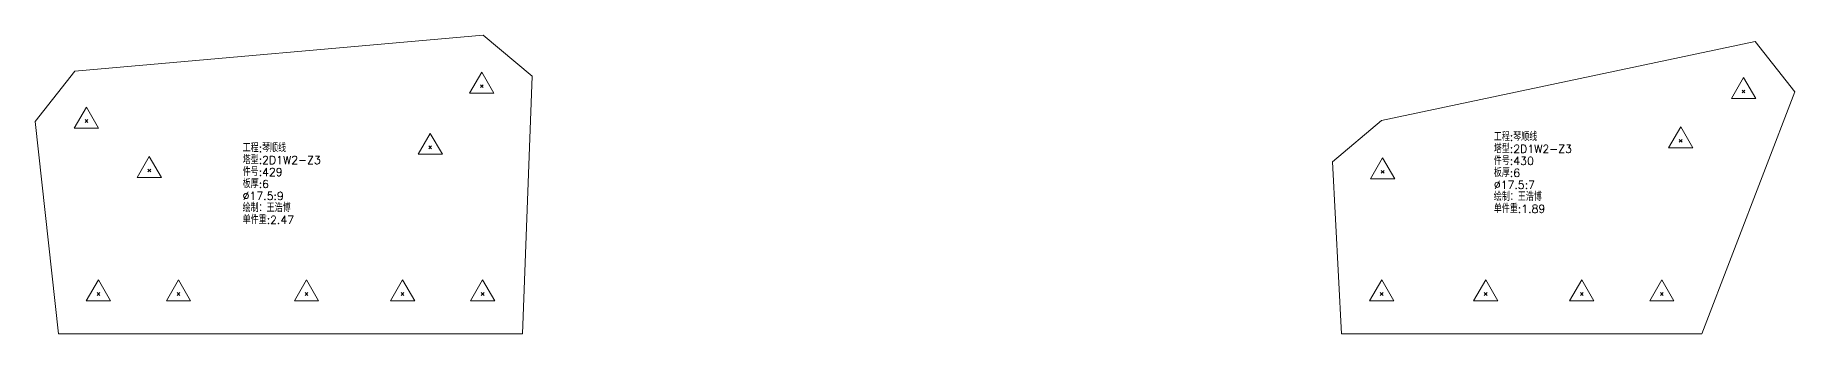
# Model space of a CAD drawing. Extents: x -580 to 8755, y 0 to 14723.
# Drawn here: x 0 to 1099, y 7821 to 8008 of the extents above; entities that cross this region are included whole.
import ezdxf
from ezdxf.enums import TextEntityAlignment as Align

# ---------------------------------------------------------------- set-up
doc = ezdxf.new("R2010")
doc.units = 0
doc.header["$MEASUREMENT"] = 0
doc.layers.add('1', color=7, linetype='CONTINUOUS', lineweight=25)
doc.styles.get("Standard").update_dxf_attribs({"font": 'simplex.shx', "width": 0.7, "height": 3, "bigfont": 'gbhzfs.shx'})

msp = doc.modelspace()

# ---------------------------------------------------------------- linework, layer by layer
at = {"layer": '1', "color": 7, "linetype": 'Continuous', "lineweight": 18}
for p, q in [((279.75651, 8008.4007), (24.74581, 7985.76282)), ((310.36229, 7982.64636), (279.75651, 8008.4007)), ((1074.47878, 8004.32217), (840.96807, 7954.84059)), ((1099.22459, 7972.89535), (1074.47878, 8004.32217)), ((24.74581, 7985.76282), (0, 7954.336)), ((304.50698, 7821.32033), (310.36229, 7982.64636)), ((1041.14749, 7821.32033), (1099.22459, 7972.89535)), ((0, 7954.336), (14.50698, 7821.32033)), ((840.96807, 7954.84059), (810.36229, 7929.08625)), ((810.36229, 7929.08625), (816.14749, 7821.32033)), ((14.50698, 7821.32033), (304.50698, 7821.32033)), ((816.14749, 7821.32033), (1041.14749, 7821.32033))]:
    msp.add_line(p, q, dxfattribs=at)
at = {"layer": '1', "color": 7, "linetype": 'Continuous', "lineweight": 13}
for p, q in [((278.96295, 7985.14492), (271.38545, 7972.01992)), ((286.54045, 7972.01992), (278.96295, 7985.14492)), ((1067.20993, 7981.89263), (1059.63243, 7968.76763)), ((1074.78743, 7968.76763), (1067.20993, 7981.89263)), ((271.38545, 7972.01992), (286.54045, 7972.01992)), ((278.08795, 7975.51992), (279.83795, 7977.26992)), ((279.83795, 7975.51992), (278.08795, 7977.26992)), ((1066.33493, 7972.26763), (1068.08493, 7974.01763)), ((1068.08493, 7972.26763), (1066.33493, 7974.01763)), ((32.01467, 7963.33327), (24.43717, 7950.20827)), ((39.59217, 7950.20827), (32.01467, 7963.33327)), ((1059.63243, 7968.76763), (1074.78743, 7968.76763)), ((24.43717, 7950.20827), (39.59217, 7950.20827)), ((31.13967, 7953.70827), (32.88967, 7955.45827)), ((32.88967, 7953.70827), (31.13967, 7955.45827)), ((1027.92641, 7950.96036), (1020.34891, 7937.83536)), ((1035.50391, 7937.83536), (1027.92641, 7950.96036)), ((246.77001, 7946.88769), (239.19251, 7933.76269)), ((245.89501, 7937.26269), (247.64501, 7939.01269)), ((247.64501, 7937.26269), (245.89501, 7939.01269)), ((254.34751, 7933.76269), (246.77001, 7946.88769)), ((1020.34891, 7937.83536), (1035.50391, 7937.83536)), ((1027.05141, 7941.33536), (1028.80141, 7943.08536)), ((1028.80141, 7941.33536), (1027.05141, 7943.08536)), ((71.29818, 7932.40101), (63.72068, 7919.27601)), ((78.87568, 7919.27601), (71.29818, 7932.40101)), ((239.19251, 7933.76269), (254.34751, 7933.76269)), ((841.76164, 7931.5848), (834.18414, 7918.4598)), ((849.33914, 7918.4598), (841.76164, 7931.5848)), ((63.72068, 7919.27601), (78.87568, 7919.27601)), ((70.42318, 7922.77601), (72.17318, 7924.52601)), ((72.17318, 7922.77601), (70.42318, 7924.52601)), ((834.18414, 7918.4598), (849.33914, 7918.4598)), ((840.88664, 7921.9598), (842.63664, 7923.7098)), ((842.63664, 7921.9598), (840.88664, 7923.7098)), ((39.50698, 7855.07033), (31.92948, 7841.94533)), ((47.08448, 7841.94533), (39.50698, 7855.07033)), ((89.50698, 7855.07033), (81.92948, 7841.94533)), ((97.08448, 7841.94533), (89.50698, 7855.07033)), ((169.50698, 7855.07033), (161.92948, 7841.94533)), ((177.08448, 7841.94533), (169.50698, 7855.07033)), ((229.50698, 7855.07033), (221.92948, 7841.94533)), ((237.08448, 7841.94533), (229.50698, 7855.07033)), ((279.50698, 7855.07033), (271.92948, 7841.94533)), ((287.08448, 7841.94533), (279.50698, 7855.07033)), ((841.14749, 7855.07033), (833.56999, 7841.94533)), ((848.72499, 7841.94533), (841.14749, 7855.07033)), ((906.14749, 7855.07033), (898.56999, 7841.94533)), ((913.72499, 7841.94533), (906.14749, 7855.07033)), ((966.14749, 7855.07033), (958.56999, 7841.94533)), ((973.72499, 7841.94533), (966.14749, 7855.07033)), ((1016.14749, 7855.07033), (1008.56999, 7841.94533)), ((1023.72499, 7841.94533), (1016.14749, 7855.07033)), ((31.92948, 7841.94533), (47.08448, 7841.94533)), ((38.63198, 7845.44533), (40.38198, 7847.19533)), ((40.38198, 7845.44533), (38.63198, 7847.19533)), ((81.92948, 7841.94533), (97.08448, 7841.94533)), ((88.63198, 7845.44533), (90.38198, 7847.19533)), ((90.38198, 7845.44533), (88.63198, 7847.19533)), ((161.92948, 7841.94533), (177.08448, 7841.94533)), ((168.63198, 7845.44533), (170.38198, 7847.19533)), ((170.38198, 7845.44533), (168.63198, 7847.19533)), ((221.92948, 7841.94533), (237.08448, 7841.94533)), ((228.63198, 7845.44533), (230.38198, 7847.19533)), ((230.38198, 7845.44533), (228.63198, 7847.19533)), ((271.92948, 7841.94533), (287.08448, 7841.94533)), ((278.63198, 7845.44533), (280.38198, 7847.19533)), ((280.38198, 7845.44533), (278.63198, 7847.19533)), ((833.56999, 7841.94533), (848.72499, 7841.94533)), ((840.27249, 7845.44533), (842.02249, 7847.19533)), ((842.02249, 7845.44533), (840.27249, 7847.19533)), ((898.56999, 7841.94533), (913.72499, 7841.94533)), ((905.27249, 7845.44533), (907.02249, 7847.19533)), ((907.02249, 7845.44533), (905.27249, 7847.19533)), ((958.56999, 7841.94533), (973.72499, 7841.94533)), ((965.27249, 7845.44533), (967.02249, 7847.19533)), ((967.02249, 7845.44533), (965.27249, 7847.19533)), ((1008.56999, 7841.94533), (1023.72499, 7841.94533)), ((1015.27249, 7845.44533), (1017.02249, 7847.19533)), ((1017.02249, 7845.44533), (1015.27249, 7847.19533))]:
    msp.add_line(p, q, dxfattribs=at)

# ---------------------------------------------------------------- texts
at = {"layer": '1', "color": 7, "linetype": 'Continuous', "lineweight": 18}
for s, p in [('工程:琴顺线', (911.1977, 7940.63704)), ('工程:琴顺线', (129.5854, 7933.67631)), ('塔型:2D1W2-Z3', (911.1977, 7933.13704)), ('件号:429', (129.5854, 7918.67631)), ('塔型:2D1W2-Z3', (129.5854, 7926.17631)), ('件号:430', (911.1977, 7925.63704)), ('板厚:6', (129.5854, 7911.17631)), ('板厚:6', (911.1977, 7918.13704)), ('%%c17.5:7', (911.1977, 7910.63704)), ('%%c17.5:9', (129.5854, 7903.67631)), ('绘制：王浩博', (911.1977, 7903.13704)), ('绘制：王浩博', (129.5854, 7896.17631)), ('单件重:2.47', (129.5854, 7888.67631)), ('单件重:1.89', (911.1977, 7895.63704))]:
    msp.add_text(s, height=5, dxfattribs=at).set_placement(p, align=Align.BOTTOM_LEFT)

doc.saveas('drawing.dxf')
